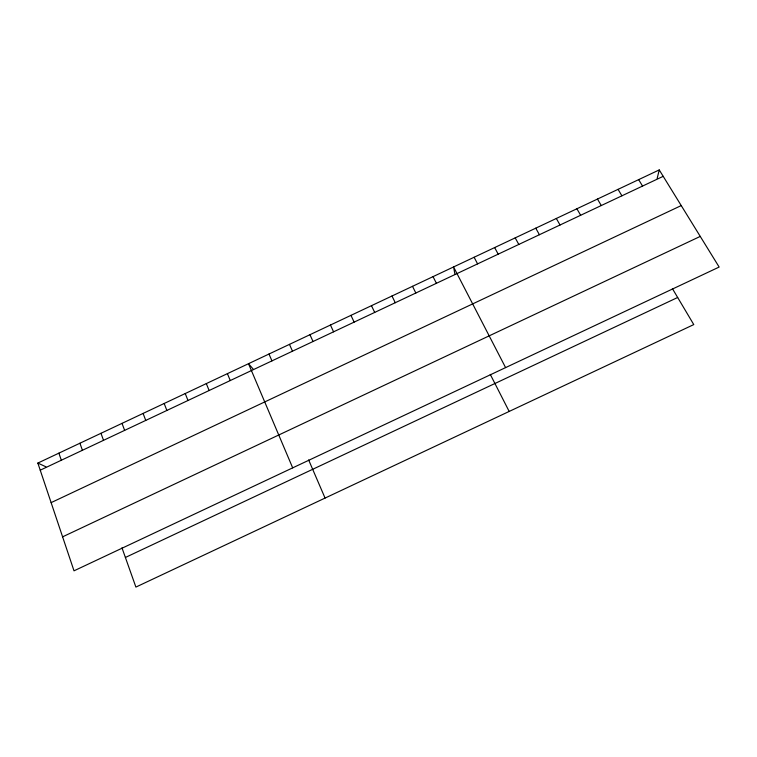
<?xml version="1.0" encoding="UTF-8"?>
<svg xmlns="http://www.w3.org/2000/svg" width="757" height="757" viewBox="0 0 757 757"><rect width="100%" height="100%" fill="white"/><g stroke="black" fill="none" stroke-linecap="round" stroke-linejoin="round"><path stroke-width="1.14" d="M657.161 178.453L659.243 169.918L37.85 463.076L74.006 570.825L719.15 267.051L659.243 169.918M40.235 470.182L663.198 176.334M51.126 502.629L681.234 205.582M62.604 536.836L700.253 236.411M125.397 557.474L677.666 297.482M37.85 463.076L45.903 466.785M253.122 369.038L248.504 363.691L292.685 467.864M638.653 179.636L642.551 186.071M618.062 189.354L621.913 195.808M672.415 288.644L693.772 324.583L135.891 587.082L121.972 547.822M597.481 199.063L601.276 205.544M576.9 208.771L580.647 215.272M556.329 218.47L560.029 224.999M535.767 228.179L539.41 234.727M515.205 237.878L518.8 244.445M494.652 247.567L498.191 254.172M474.109 257.266L477.591 263.881M505.591 367.609L453.566 266.956L454.853 273.883M490.281 374.403L509.177 411.439M433.032 276.636L436.42 283.307M412.508 286.326L415.839 293.016M391.984 296.006L395.268 302.724M371.469 305.686L374.696 312.423M350.955 315.357L354.134 322.122M330.459 325.037L333.582 331.821M309.954 334.698L313.029 341.511M289.467 344.369L292.486 351.201M268.981 354.03L271.952 360.89M308.638 459.934L325.065 498.068M227.403 373.646L230.27 380.544M206.32 383.591L209.131 390.517M185.238 393.536L187.991 400.491M164.165 403.481L166.871 410.455M143.092 413.417L145.751 420.419M122.028 423.362L124.631 430.373M100.974 433.288L103.52 440.337M79.93 443.224L82.418 450.292M58.885 453.15L61.326 460.237"/></g></svg>
